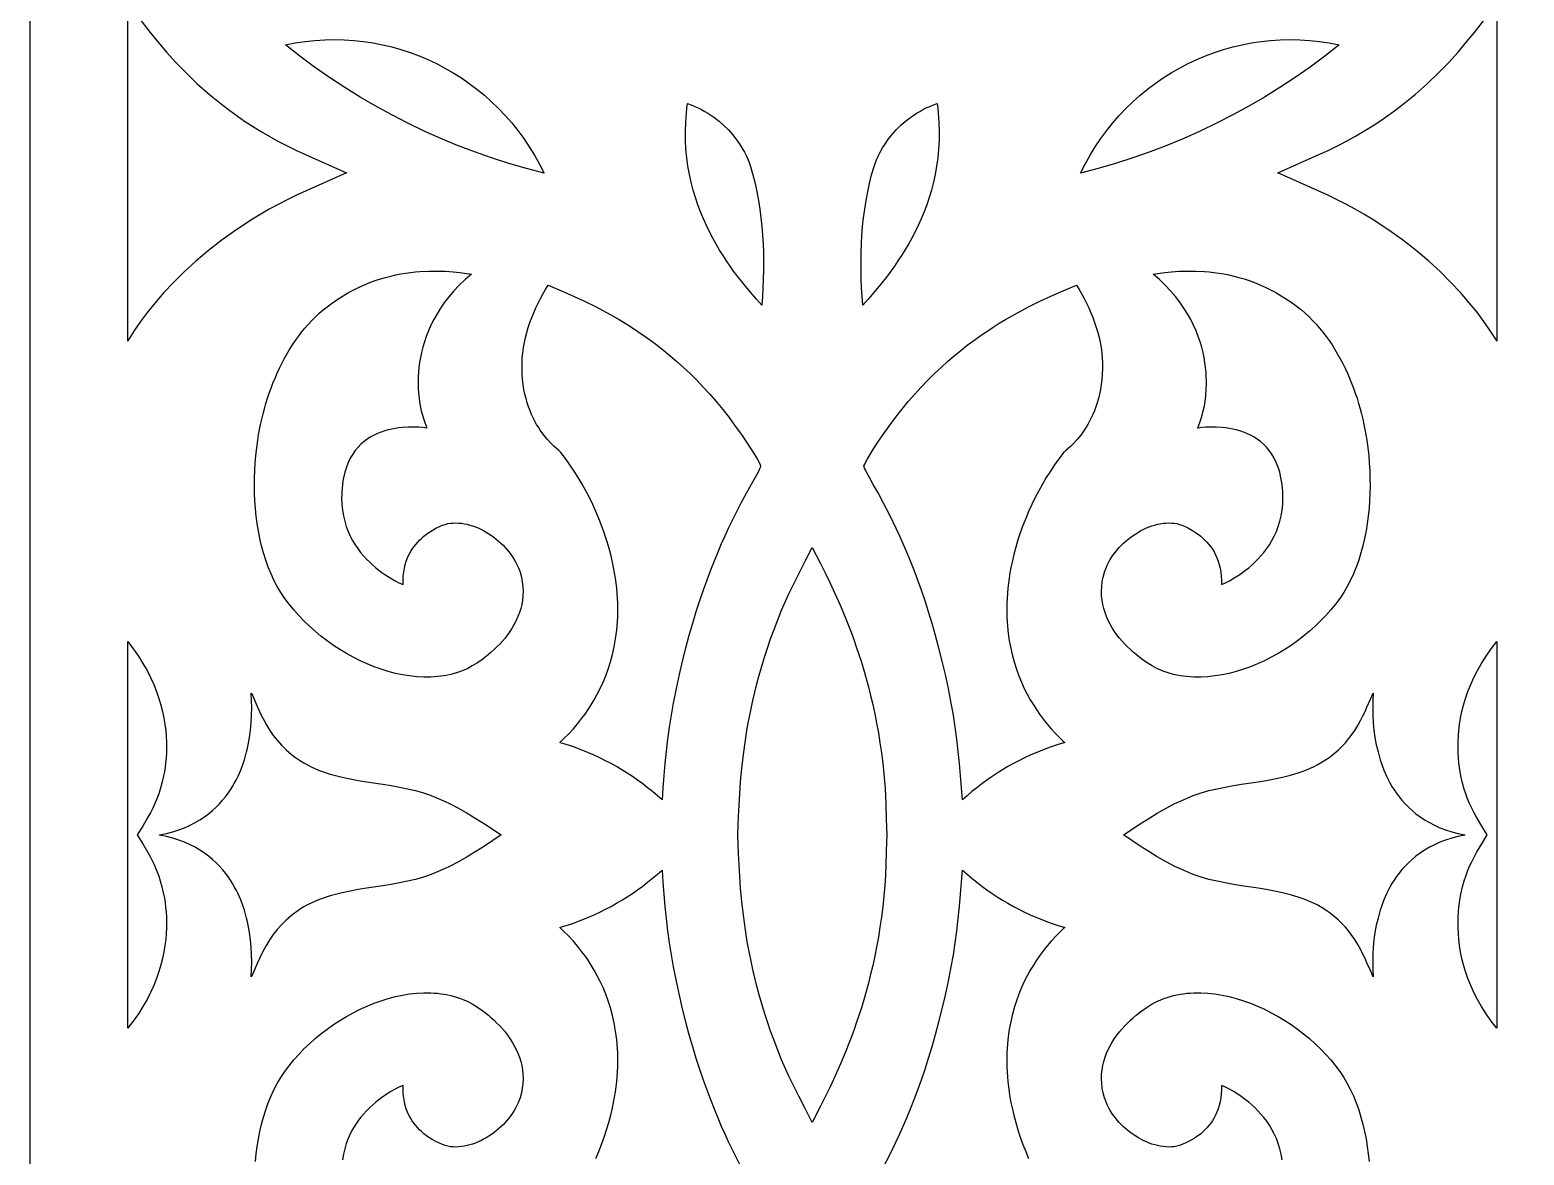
# Model space of a CAD drawing. Extents: x -375 to 375, y -1025 to 1025.
# Drawn here: x -270 to -193.6, y -765.4 to -707.9 of the extents above; entities that cross this region are included whole.
import ezdxf

# ---------------------------------------------------------------- set-up
doc = ezdxf.new("R2010")
doc.units = 0
doc.layers.add('LAYER_1', color=18, linetype='CONTINUOUS')
doc.layers.add('LAYER_2', color=174, linetype='CONTINUOUS')

msp = doc.modelspace()

# ---------------------------------------------------------------- linework, layer by layer
at = {"layer": 'LAYER_1'}
for points in [[(-264.551, -707.118), (-263.856, -708.01), (-263.456, -708.501), (-263.018, -709.014), (-262.537, -709.544), (-262.012, -710.087), (-261.44, -710.637), (-260.818, -711.19), (-260.142, -711.74), (-259.783, -712.013), (-259.41, -712.282), (-259.023, -712.549), (-258.62, -712.812), (-258.202, -713.07), (-257.768, -713.324), (-257.318, -713.571), (-256.851, -713.812), (-256.368, -714.047), (-255.868, -714.273), (-253.806, -715.192), (-255.868, -716.111), (-256.362, -716.337), (-256.843, -716.571), (-257.308, -716.811), (-257.76, -717.057), (-258.197, -717.308), (-258.621, -717.564), (-259.426, -718.087), (-260.176, -718.622), (-260.873, -719.165), (-261.518, -719.711), (-262.111, -720.255), (-262.653, -720.794), (-263.146, -721.321), (-263.592, -721.834), (-263.99, -722.327), (-264.341, -722.797), (-264.648, -723.238), (-264.911, -723.646), (-265, -723.796), (-265, -706.538)], [(-195, -706.539), (-195, -723.795), (-195.088, -723.646), (-195.351, -723.238), (-195.658, -722.797), (-196.01, -722.327), (-196.408, -721.834), (-196.853, -721.321), (-197.346, -720.794), (-197.889, -720.255), (-198.482, -719.711), (-199.126, -719.165), (-199.823, -718.622), (-200.574, -718.087), (-201.378, -717.564), (-201.802, -717.308), (-202.239, -717.057), (-202.691, -716.811), (-203.157, -716.571), (-203.637, -716.337), (-204.132, -716.111), (-206.194, -715.192), (-204.132, -714.273), (-203.632, -714.047), (-203.148, -713.812), (-202.682, -713.571), (-202.232, -713.324), (-201.798, -713.07), (-201.38, -712.812), (-200.977, -712.549), (-200.589, -712.282), (-200.216, -712.013), (-199.857, -711.74), (-199.182, -711.19), (-198.559, -710.637), (-197.987, -710.087), (-197.462, -709.544), (-196.982, -709.014), (-196.543, -708.501), (-196.143, -708.01), (-195.448, -707.118)], [(-241.062, -765.605), (-240.91, -765.244), (-240.768, -764.88), (-240.637, -764.512), (-240.515, -764.14), (-240.405, -763.767), (-240.305, -763.391), (-240.216, -763.013), (-240.158, -762.736), (-240.107, -762.464), (-240.064, -762.195), (-240.027, -761.931), (-239.998, -761.671), (-239.974, -761.416), (-239.957, -761.165), (-239.946, -760.917), (-239.941, -760.675), (-239.941, -760.436), (-239.948, -760.202), (-239.959, -759.971), (-239.997, -759.524), (-240.053, -759.093), (-240.127, -758.679), (-240.216, -758.282), (-240.32, -757.902), (-240.435, -757.539), (-240.562, -757.192), (-240.698, -756.863), (-240.841, -756.55), (-240.991, -756.254), (-241.145, -755.974), (-241.302, -755.712), (-241.46, -755.466), (-241.618, -755.237), (-241.774, -755.024), (-241.927, -754.828), (-242.215, -754.487), (-242.471, -754.211), (-242.681, -754.002), (-242.832, -753.859), (-242.913, -753.783), (-242.815, -753.755), (-242.629, -753.703), (-242.364, -753.619), (-242.206, -753.561), (-242.032, -753.493), (-241.733, -753.379), (-241.437, -753.259), (-241.144, -753.131), (-240.854, -752.996), (-240.568, -752.854), (-240.285, -752.705), (-240.006, -752.549), (-239.731, -752.386), (-239.459, -752.217), (-239.192, -752.041), (-238.929, -751.858), (-238.67, -751.669), (-238.416, -751.473), (-238.166, -751.271), (-237.92, -751.062), (-237.68, -750.847), (-237.635, -751.469), (-237.586, -752.09), (-237.53, -752.711), (-237.466, -753.331), (-237.393, -753.95), (-237.31, -754.567), (-237.215, -755.182), (-237.106, -755.795), (-236.96, -756.538), (-236.805, -757.255), (-236.644, -757.947), (-236.477, -758.613), (-236.305, -759.254), (-236.128, -759.871), (-235.948, -760.463), (-235.765, -761.031), (-235.58, -761.575), (-235.394, -762.094), (-235.207, -762.59), (-235.021, -763.063), (-234.836, -763.513), (-234.654, -763.939), (-234.474, -764.343), (-234.298, -764.724), (-233.96, -765.419), (-233.647, -766.027)], [(-226.353, -766.027), (-226.039, -765.419), (-225.702, -764.724), (-225.525, -764.343), (-225.346, -763.939), (-225.163, -763.513), (-224.978, -763.063), (-224.792, -762.59), (-224.606, -762.094), (-224.42, -761.575), (-224.235, -761.031), (-224.052, -760.463), (-223.871, -759.871), (-223.695, -759.254), (-223.522, -758.613), (-223.355, -757.947), (-223.194, -757.255), (-223.04, -756.538), (-222.893, -755.795), (-222.785, -755.182), (-222.69, -754.567), (-222.606, -753.95), (-222.534, -753.331), (-222.47, -752.711), (-222.414, -752.09), (-222.364, -751.469), (-222.32, -750.847), (-222.079, -751.062), (-221.834, -751.271), (-221.584, -751.473), (-221.329, -751.669), (-221.071, -751.858), (-220.807, -752.041), (-220.54, -752.217), (-220.269, -752.386), (-219.994, -752.549), (-219.714, -752.705), (-219.432, -752.854), (-219.146, -752.996), (-218.856, -753.131), (-218.563, -753.259), (-218.267, -753.379), (-217.968, -753.493), (-217.794, -753.561), (-217.635, -753.619), (-217.371, -753.703), (-217.184, -753.755), (-217.087, -753.783), (-217.167, -753.859), (-217.319, -754.002), (-217.529, -754.211), (-217.784, -754.487), (-218.073, -754.828), (-218.225, -755.024), (-218.381, -755.237), (-218.539, -755.466), (-218.697, -755.712), (-218.854, -755.974), (-219.008, -756.254), (-219.158, -756.55), (-219.302, -756.863), (-219.437, -757.192), (-219.564, -757.539), (-219.68, -757.902), (-219.783, -758.282), (-219.873, -758.679), (-219.946, -759.093), (-220.003, -759.524), (-220.041, -759.971), (-220.052, -760.202), (-220.058, -760.436), (-220.059, -760.675), (-220.053, -760.917), (-220.042, -761.165), (-220.025, -761.416), (-220.002, -761.671), (-219.972, -761.931), (-219.936, -762.195), (-219.892, -762.464), (-219.842, -762.736), (-219.784, -763.013), (-219.695, -763.391), (-219.595, -763.767), (-219.484, -764.14), (-219.363, -764.512), (-219.231, -764.88), (-219.089, -765.244), (-218.937, -765.605)], [(-258.466, -765.754), (-258.427, -765.368), (-258.377, -764.985), (-258.315, -764.603), (-258.24, -764.225), (-258.153, -763.851), (-258.052, -763.481), (-257.938, -763.116), (-257.81, -762.756), (-257.668, -762.403), (-257.521, -762.085), (-257.354, -761.77), (-257.169, -761.46), (-256.965, -761.155), (-256.744, -760.856), (-256.508, -760.563), (-256.256, -760.277), (-255.991, -760), (-255.712, -759.73), (-255.421, -759.47), (-255.118, -759.22), (-254.805, -758.981), (-254.483, -758.753), (-254.152, -758.537), (-253.814, -758.333), (-253.469, -758.143), (-253.118, -757.967), (-252.763, -757.806), (-252.404, -757.66), (-252.042, -757.53), (-251.678, -757.417), (-251.313, -757.321), (-250.948, -757.244), (-250.584, -757.186), (-250.222, -757.147), (-249.863, -757.128), (-249.507, -757.13), (-249.331, -757.14), (-249.156, -757.154), (-248.982, -757.175), (-248.811, -757.201), (-248.64, -757.232), (-248.472, -757.27), (-248.305, -757.313), (-248.14, -757.363), (-247.978, -757.418), (-247.817, -757.48), (-247.616, -757.572), (-247.381, -757.699), (-247.121, -757.86), (-246.843, -758.053), (-246.554, -758.278), (-246.409, -758.402), (-246.264, -758.533), (-246.12, -758.672), (-245.979, -758.817), (-245.84, -758.97), (-245.707, -759.129), (-245.578, -759.295), (-245.456, -759.468), (-245.34, -759.647), (-245.233, -759.832), (-245.135, -760.024), (-245.047, -760.221), (-244.971, -760.424), (-244.906, -760.633), (-244.854, -760.848), (-244.817, -761.067), (-244.794, -761.292), (-244.787, -761.522), (-244.797, -761.757), (-244.825, -761.997), (-244.872, -762.242), (-244.938, -762.491), (-244.983, -762.625), (-245.036, -762.758), (-245.096, -762.89), (-245.164, -763.021), (-245.238, -763.15), (-245.318, -763.277), (-245.405, -763.401), (-245.497, -763.523), (-245.595, -763.643), (-245.698, -763.759), (-245.806, -763.872), (-245.918, -763.981), (-246.035, -764.086), (-246.155, -764.187), (-246.28, -764.284), (-246.407, -764.376), (-246.537, -764.463), (-246.671, -764.544), (-246.806, -764.62), (-246.943, -764.691), (-247.082, -764.755), (-247.223, -764.812), (-247.365, -764.863), (-247.507, -764.907), (-247.65, -764.944), (-247.793, -764.973), (-247.935, -764.995), (-248.078, -765.008), (-248.219, -765.014), (-248.359, -765.01), (-248.498, -764.998), (-248.635, -764.977), (-248.774, -764.937), (-248.901, -764.891), (-249.059, -764.825), (-249.241, -764.738), (-249.44, -764.628), (-249.649, -764.493), (-249.862, -764.331), (-249.968, -764.239), (-250.072, -764.14), (-250.174, -764.034), (-250.273, -763.919), (-250.368, -763.797), (-250.458, -763.667), (-250.543, -763.528), (-250.621, -763.38), (-250.692, -763.223), (-250.754, -763.057), (-250.808, -762.882), (-250.852, -762.698), (-250.886, -762.503), (-250.908, -762.299), (-250.918, -762.084), (-250.915, -761.859), (-251.13, -761.958), (-251.329, -762.06), (-251.574, -762.199), (-251.853, -762.377), (-252.002, -762.481), (-252.156, -762.595), (-252.312, -762.72), (-252.47, -762.855), (-252.628, -763.001), (-252.785, -763.159), (-252.939, -763.327), (-253.089, -763.507), (-253.234, -763.698), (-253.371, -763.901), (-253.5, -764.116), (-253.62, -764.343), (-253.728, -764.583), (-253.823, -764.835), (-253.904, -765.1), (-253.97, -765.377), (-254.019, -765.668)], [(-205.98, -765.668), (-206.029, -765.377), (-206.095, -765.1), (-206.176, -764.835), (-206.272, -764.583), (-206.38, -764.343), (-206.499, -764.116), (-206.628, -763.901), (-206.766, -763.698), (-206.91, -763.507), (-207.06, -763.327), (-207.214, -763.159), (-207.371, -763.001), (-207.529, -762.855), (-207.687, -762.72), (-207.844, -762.595), (-207.997, -762.481), (-208.146, -762.377), (-208.426, -762.199), (-208.671, -762.06), (-208.87, -761.958), (-209.085, -761.859), (-209.082, -762.084), (-209.092, -762.299), (-209.114, -762.503), (-209.147, -762.698), (-209.191, -762.882), (-209.245, -763.057), (-209.308, -763.223), (-209.379, -763.38), (-209.457, -763.528), (-209.541, -763.667), (-209.631, -763.797), (-209.726, -763.919), (-209.825, -764.034), (-209.927, -764.14), (-210.032, -764.239), (-210.138, -764.331), (-210.351, -764.493), (-210.56, -764.628), (-210.759, -764.738), (-210.94, -764.825), (-211.098, -764.891), (-211.226, -764.937), (-211.364, -764.977), (-211.501, -764.998), (-211.64, -765.01), (-211.78, -765.014), (-211.922, -765.008), (-212.064, -764.995), (-212.207, -764.973), (-212.35, -764.944), (-212.493, -764.907), (-212.635, -764.863), (-212.777, -764.812), (-212.917, -764.755), (-213.056, -764.691), (-213.194, -764.62), (-213.329, -764.544), (-213.462, -764.463), (-213.592, -764.376), (-213.72, -764.284), (-213.844, -764.187), (-213.965, -764.086), (-214.081, -763.981), (-214.194, -763.872), (-214.302, -763.759), (-214.405, -763.643), (-214.503, -763.523), (-214.595, -763.401), (-214.681, -763.277), (-214.762, -763.15), (-214.836, -763.021), (-214.903, -762.89), (-214.963, -762.758), (-215.016, -762.625), (-215.061, -762.491), (-215.128, -762.242), (-215.175, -761.997), (-215.203, -761.757), (-215.213, -761.522), (-215.206, -761.292), (-215.183, -761.067), (-215.145, -760.848), (-215.094, -760.633), (-215.029, -760.424), (-214.952, -760.221), (-214.864, -760.024), (-214.766, -759.832), (-214.659, -759.647), (-214.544, -759.468), (-214.422, -759.295), (-214.293, -759.129), (-214.159, -758.97), (-214.021, -758.817), (-213.879, -758.672), (-213.736, -758.533), (-213.591, -758.402), (-213.445, -758.278), (-213.157, -758.053), (-212.878, -757.86), (-212.618, -757.699), (-212.383, -757.572), (-212.182, -757.48), (-212.022, -757.418), (-211.859, -757.363), (-211.694, -757.313), (-211.528, -757.27), (-211.359, -757.232), (-211.189, -757.201), (-211.017, -757.175), (-210.844, -757.154), (-210.669, -757.14), (-210.493, -757.13), (-210.137, -757.128), (-209.778, -757.147), (-209.415, -757.186), (-209.051, -757.244), (-208.687, -757.321), (-208.322, -757.417), (-207.958, -757.53), (-207.596, -757.66), (-207.237, -757.806), (-206.881, -757.967), (-206.531, -758.143), (-206.186, -758.333), (-205.847, -758.537), (-205.517, -758.753), (-205.194, -758.981), (-204.881, -759.22), (-204.579, -759.47), (-204.288, -759.73), (-204.009, -760), (-203.743, -760.277), (-203.492, -760.563), (-203.255, -760.856), (-203.035, -761.155), (-202.831, -761.46), (-202.645, -761.77), (-202.478, -762.085), (-202.331, -762.403), (-202.189, -762.756), (-202.061, -763.116), (-201.947, -763.481), (-201.847, -763.851), (-201.759, -764.225), (-201.685, -764.603), (-201.623, -764.985), (-201.572, -765.368), (-201.534, -765.754)]]:
    msp.add_lwpolyline(points, dxfattribs=at)
for points in [[(-244.615, -714.971), (-245.508, -714.711), (-246.392, -714.428), (-247.267, -714.121), (-248.134, -713.79), (-248.991, -713.435), (-249.837, -713.057), (-250.674, -712.657), (-251.499, -712.233), (-252.313, -711.787), (-253.116, -711.319), (-253.906, -710.829), (-254.683, -710.316), (-255.447, -709.782), (-256.197, -709.227), (-256.934, -708.65), (-256.431, -708.552), (-255.928, -708.476), (-255.425, -708.422), (-254.924, -708.39), (-254.425, -708.38), (-253.928, -708.391), (-253.433, -708.423), (-252.943, -708.475), (-252.456, -708.548), (-251.974, -708.641), (-251.498, -708.754), (-251.027, -708.887), (-250.562, -709.039), (-250.104, -709.209), (-249.654, -709.399), (-249.212, -709.607), (-248.779, -709.833), (-248.355, -710.077), (-247.941, -710.338), (-247.537, -710.617), (-247.145, -710.913), (-246.764, -711.225), (-246.395, -711.554), (-246.038, -711.899), (-245.695, -712.26), (-245.366, -712.636), (-245.052, -713.028), (-244.752, -713.435), (-244.468, -713.856), (-244.2, -714.292), (-243.949, -714.742), (-243.715, -715.206)], [(-216.05, -714.742), (-215.799, -714.292), (-215.532, -713.856), (-215.248, -713.435), (-214.948, -713.028), (-214.633, -712.636), (-214.304, -712.26), (-213.961, -711.899), (-213.605, -711.554), (-213.236, -711.225), (-212.855, -710.913), (-212.462, -710.617), (-212.058, -710.338), (-211.644, -710.077), (-211.22, -709.833), (-210.787, -709.607), (-210.345, -709.399), (-209.895, -709.209), (-209.437, -709.039), (-208.973, -708.887), (-208.502, -708.754), (-208.025, -708.641), (-207.543, -708.548), (-207.057, -708.475), (-206.566, -708.423), (-206.072, -708.391), (-205.575, -708.38), (-205.075, -708.39), (-204.574, -708.422), (-204.072, -708.476), (-203.569, -708.552), (-203.066, -708.65), (-203.802, -709.227), (-204.552, -709.782), (-205.317, -710.316), (-206.094, -710.829), (-206.884, -711.319), (-207.686, -711.787), (-208.5, -712.233), (-209.326, -712.657), (-210.162, -713.057), (-211.009, -713.435), (-211.866, -713.79), (-212.732, -714.121), (-213.608, -714.428), (-214.492, -714.711), (-215.384, -714.971), (-216.284, -715.206)], [(-232.854, -721.654), (-233.158, -721.301), (-233.49, -720.902), (-233.84, -720.455), (-234.019, -720.215), (-234.2, -719.963), (-234.381, -719.7), (-234.561, -719.426), (-234.739, -719.14), (-234.915, -718.843), (-235.087, -718.535), (-235.253, -718.216), (-235.414, -717.886), (-235.568, -717.544), (-235.713, -717.192), (-235.85, -716.829), (-235.976, -716.455), (-236.09, -716.071), (-236.193, -715.675), (-236.282, -715.27), (-236.356, -714.853), (-236.415, -714.426), (-236.457, -713.988), (-236.481, -713.54), (-236.487, -713.082), (-236.472, -712.613), (-236.437, -712.135), (-236.411, -711.891), (-236.38, -711.646), (-236.19, -711.717), (-236.006, -711.793), (-235.829, -711.874), (-235.659, -711.96), (-235.495, -712.051), (-235.337, -712.145), (-235.185, -712.243), (-235.04, -712.344), (-234.9, -712.448), (-234.767, -712.554), (-234.517, -712.774), (-234.29, -713), (-234.086, -713.23), (-233.902, -713.46), (-233.739, -713.689), (-233.597, -713.913), (-233.473, -714.13), (-233.368, -714.337), (-233.281, -714.532), (-233.21, -714.711), (-233.157, -714.872), (-233.035, -715.299), (-232.927, -715.73), (-232.832, -716.165), (-232.75, -716.603), (-232.68, -717.044), (-232.622, -717.487), (-232.576, -717.933), (-232.54, -718.38), (-232.514, -718.828), (-232.499, -719.276), (-232.492, -719.725), (-232.495, -720.174), (-232.506, -720.623), (-232.525, -721.07), (-232.551, -721.516), (-232.585, -721.96)], [(-227.448, -721.516), (-227.475, -721.07), (-227.494, -720.623), (-227.505, -720.174), (-227.507, -719.725), (-227.501, -719.276), (-227.485, -718.828), (-227.46, -718.38), (-227.424, -717.933), (-227.377, -717.487), (-227.319, -717.044), (-227.249, -716.603), (-227.167, -716.165), (-227.073, -715.73), (-226.965, -715.299), (-226.843, -714.872), (-226.789, -714.711), (-226.719, -714.532), (-226.632, -714.337), (-226.527, -714.13), (-226.403, -713.913), (-226.26, -713.689), (-226.097, -713.46), (-225.914, -713.23), (-225.709, -713), (-225.482, -712.774), (-225.233, -712.554), (-225.099, -712.448), (-224.96, -712.344), (-224.814, -712.243), (-224.663, -712.145), (-224.505, -712.051), (-224.341, -711.96), (-224.17, -711.874), (-223.993, -711.793), (-223.81, -711.717), (-223.619, -711.646), (-223.588, -711.891), (-223.562, -712.135), (-223.527, -712.613), (-223.513, -713.082), (-223.518, -713.54), (-223.543, -713.988), (-223.585, -714.426), (-223.644, -714.853), (-223.718, -715.27), (-223.807, -715.675), (-223.909, -716.071), (-224.024, -716.455), (-224.15, -716.829), (-224.286, -717.192), (-224.432, -717.544), (-224.585, -717.886), (-224.746, -718.216), (-224.913, -718.535), (-225.085, -718.843), (-225.26, -719.14), (-225.439, -719.426), (-225.619, -719.7), (-225.8, -719.963), (-225.981, -720.215), (-226.16, -720.455), (-226.51, -720.902), (-226.841, -721.301), (-227.146, -721.654), (-227.415, -721.96)], [(-250.222, -740.964), (-250.584, -740.925), (-250.948, -740.867), (-251.313, -740.79), (-251.678, -740.694), (-252.042, -740.581), (-252.404, -740.451), (-252.763, -740.305), (-253.118, -740.144), (-253.469, -739.968), (-253.814, -739.778), (-254.152, -739.574), (-254.483, -739.358), (-254.805, -739.13), (-255.118, -738.891), (-255.421, -738.641), (-255.712, -738.381), (-255.991, -738.111), (-256.256, -737.834), (-256.508, -737.548), (-256.744, -737.255), (-256.965, -736.956), (-257.169, -736.651), (-257.354, -736.341), (-257.521, -736.026), (-257.668, -735.708), (-257.81, -735.355), (-257.938, -734.995), (-258.052, -734.63), (-258.153, -734.26), (-258.24, -733.886), (-258.315, -733.508), (-258.377, -733.126), (-258.427, -732.743), (-258.466, -732.357), (-258.493, -731.97), (-258.51, -731.582), (-258.517, -731.195), (-258.513, -730.808), (-258.501, -730.422), (-258.478, -730.038), (-258.448, -729.657), (-258.388, -729.127), (-258.351, -728.86), (-258.307, -728.593), (-258.259, -728.325), (-258.205, -728.057), (-258.145, -727.789), (-258.08, -727.521), (-258.009, -727.254), (-257.933, -726.989), (-257.851, -726.724), (-257.763, -726.462), (-257.67, -726.201), (-257.571, -725.943), (-257.467, -725.687), (-257.357, -725.435), (-257.241, -725.185), (-257.119, -724.939), (-256.992, -724.697), (-256.859, -724.459), (-256.72, -724.226), (-256.575, -723.997), (-256.424, -723.774), (-256.268, -723.556), (-256.105, -723.343), (-255.937, -723.137), (-255.763, -722.937), (-255.582, -722.743), (-255.396, -722.557), (-255.204, -722.377), (-255.006, -722.205), (-254.801, -722.041), (-254.528, -721.839), (-254.254, -721.651), (-253.979, -721.477), (-253.705, -721.317), (-253.431, -721.17), (-253.157, -721.037), (-252.885, -720.915), (-252.614, -720.805), (-252.344, -720.707), (-252.077, -720.619), (-251.812, -720.541), (-251.55, -720.473), (-251.291, -720.414), (-251.036, -720.364), (-250.784, -720.323), (-250.536, -720.289), (-250.293, -720.262), (-250.055, -720.241), (-249.595, -720.218), (-249.158, -720.216), (-248.748, -720.23), (-248.366, -720.257), (-248.017, -720.291), (-247.426, -720.369), (-247.749, -720.652), (-248.046, -720.94), (-248.319, -721.23), (-248.568, -721.522), (-248.795, -721.815), (-249, -722.109), (-249.184, -722.402), (-249.348, -722.694), (-249.494, -722.985), (-249.622, -723.273), (-249.733, -723.557), (-249.829, -723.837), (-249.91, -724.112), (-249.978, -724.382), (-250.032, -724.645), (-250.075, -724.9), (-250.108, -725.148), (-250.13, -725.387), (-250.144, -725.616), (-250.151, -725.834), (-250.15, -726.041), (-250.144, -726.237), (-250.119, -726.589), (-250.083, -726.883), (-250.045, -727.114), (-249.991, -727.361), (-249.931, -727.585), (-249.86, -727.807), (-249.713, -728.25), (-249.918, -728.223), (-250.115, -728.206), (-250.363, -728.196), (-250.652, -728.198), (-250.974, -728.218), (-251.144, -728.237), (-251.319, -728.263), (-251.497, -728.296), (-251.678, -728.338), (-251.86, -728.389), (-252.042, -728.451), (-252.223, -728.522), (-252.402, -728.606), (-252.577, -728.702), (-252.748, -728.81), (-252.914, -728.933), (-253.073, -729.07), (-253.223, -729.223), (-253.365, -729.391), (-253.497, -729.577), (-253.617, -729.78), (-253.725, -730.002), (-253.819, -730.242), (-253.898, -730.503), (-253.962, -730.785), (-253.993, -730.966), (-254.018, -731.144), (-254.038, -731.319), (-254.051, -731.489), (-254.059, -731.657), (-254.061, -731.821), (-254.05, -732.139), (-254.019, -732.443), (-253.97, -732.734), (-253.904, -733.011), (-253.823, -733.276), (-253.728, -733.528), (-253.62, -733.768), (-253.5, -733.995), (-253.371, -734.21), (-253.234, -734.413), (-253.089, -734.604), (-252.939, -734.784), (-252.785, -734.952), (-252.628, -735.11), (-252.47, -735.256), (-252.312, -735.391), (-252.156, -735.515), (-252.002, -735.63), (-251.853, -735.734), (-251.574, -735.912), (-251.329, -736.051), (-251.13, -736.153), (-250.915, -736.252), (-250.918, -736.027), (-250.908, -735.812), (-250.886, -735.608), (-250.852, -735.413), (-250.808, -735.229), (-250.754, -735.053), (-250.692, -734.888), (-250.621, -734.731), (-250.543, -734.583), (-250.458, -734.444), (-250.368, -734.314), (-250.273, -734.192), (-250.174, -734.077), (-250.072, -733.971), (-249.968, -733.872), (-249.862, -733.78), (-249.649, -733.618), (-249.44, -733.483), (-249.241, -733.373), (-249.059, -733.286), (-248.901, -733.22), (-248.774, -733.174), (-248.635, -733.134), (-248.498, -733.113), (-248.359, -733.101), (-248.219, -733.097), (-248.078, -733.103), (-247.935, -733.116), (-247.793, -733.138), (-247.65, -733.167), (-247.507, -733.204), (-247.365, -733.248), (-247.223, -733.299), (-247.082, -733.356), (-246.943, -733.42), (-246.806, -733.491), (-246.671, -733.567), (-246.537, -733.648), (-246.407, -733.735), (-246.28, -733.827), (-246.155, -733.923), (-246.035, -734.025), (-245.918, -734.13), (-245.806, -734.239), (-245.698, -734.352), (-245.595, -734.468), (-245.497, -734.587), (-245.405, -734.71), (-245.318, -734.834), (-245.238, -734.961), (-245.164, -735.09), (-245.096, -735.221), (-245.036, -735.353), (-244.983, -735.486), (-244.938, -735.62), (-244.872, -735.869), (-244.825, -736.114), (-244.797, -736.354), (-244.787, -736.588), (-244.794, -736.819), (-244.817, -737.044), (-244.854, -737.263), (-244.906, -737.478), (-244.971, -737.686), (-245.047, -737.89), (-245.135, -738.087), (-245.233, -738.278), (-245.34, -738.464), (-245.456, -738.643), (-245.578, -738.816), (-245.707, -738.982), (-245.84, -739.141), (-245.979, -739.294), (-246.12, -739.439), (-246.264, -739.578), (-246.409, -739.709), (-246.554, -739.833), (-246.843, -740.058), (-247.121, -740.251), (-247.381, -740.412), (-247.616, -740.539), (-247.817, -740.631), (-247.978, -740.693), (-248.14, -740.748), (-248.305, -740.798), (-248.472, -740.841), (-248.64, -740.879), (-248.811, -740.91), (-248.982, -740.936), (-249.156, -740.957), (-249.331, -740.971), (-249.507, -740.981), (-249.863, -740.983)], [(-210.493, -740.981), (-210.669, -740.971), (-210.844, -740.957), (-211.017, -740.936), (-211.189, -740.91), (-211.359, -740.879), (-211.528, -740.841), (-211.694, -740.798), (-211.859, -740.748), (-212.022, -740.693), (-212.182, -740.631), (-212.383, -740.539), (-212.618, -740.412), (-212.878, -740.251), (-213.157, -740.058), (-213.445, -739.833), (-213.591, -739.709), (-213.736, -739.578), (-213.879, -739.439), (-214.021, -739.294), (-214.159, -739.141), (-214.293, -738.982), (-214.422, -738.816), (-214.544, -738.643), (-214.659, -738.464), (-214.766, -738.278), (-214.864, -738.087), (-214.952, -737.89), (-215.029, -737.686), (-215.094, -737.478), (-215.145, -737.263), (-215.183, -737.044), (-215.206, -736.819), (-215.213, -736.588), (-215.203, -736.354), (-215.175, -736.114), (-215.128, -735.869), (-215.061, -735.62), (-215.016, -735.486), (-214.963, -735.353), (-214.903, -735.221), (-214.836, -735.09), (-214.762, -734.961), (-214.681, -734.834), (-214.595, -734.71), (-214.503, -734.587), (-214.405, -734.468), (-214.302, -734.352), (-214.194, -734.239), (-214.081, -734.13), (-213.965, -734.025), (-213.844, -733.923), (-213.72, -733.827), (-213.592, -733.735), (-213.462, -733.648), (-213.329, -733.567), (-213.194, -733.491), (-213.056, -733.42), (-212.917, -733.356), (-212.777, -733.299), (-212.635, -733.248), (-212.493, -733.204), (-212.35, -733.167), (-212.207, -733.138), (-212.064, -733.116), (-211.922, -733.103), (-211.78, -733.097), (-211.64, -733.101), (-211.501, -733.113), (-211.364, -733.134), (-211.226, -733.174), (-211.098, -733.22), (-210.94, -733.286), (-210.759, -733.373), (-210.56, -733.483), (-210.351, -733.618), (-210.138, -733.78), (-210.032, -733.872), (-209.927, -733.971), (-209.825, -734.077), (-209.726, -734.192), (-209.631, -734.314), (-209.541, -734.444), (-209.457, -734.583), (-209.379, -734.731), (-209.308, -734.888), (-209.245, -735.053), (-209.191, -735.229), (-209.147, -735.413), (-209.114, -735.608), (-209.092, -735.812), (-209.082, -736.027), (-209.085, -736.252), (-208.87, -736.153), (-208.671, -736.051), (-208.426, -735.912), (-208.146, -735.734), (-207.997, -735.63), (-207.844, -735.515), (-207.687, -735.391), (-207.529, -735.256), (-207.371, -735.11), (-207.214, -734.952), (-207.06, -734.784), (-206.91, -734.604), (-206.766, -734.413), (-206.628, -734.21), (-206.499, -733.995), (-206.38, -733.768), (-206.272, -733.528), (-206.176, -733.276), (-206.095, -733.011), (-206.029, -732.734), (-205.98, -732.443), (-205.949, -732.139), (-205.938, -731.821), (-205.941, -731.657), (-205.949, -731.489), (-205.962, -731.319), (-205.981, -731.144), (-206.006, -730.966), (-206.038, -730.785), (-206.101, -730.503), (-206.181, -730.242), (-206.275, -730.002), (-206.383, -729.78), (-206.503, -729.577), (-206.634, -729.391), (-206.776, -729.223), (-206.927, -729.07), (-207.086, -728.933), (-207.251, -728.81), (-207.422, -728.702), (-207.598, -728.606), (-207.777, -728.522), (-207.958, -728.451), (-208.14, -728.389), (-208.322, -728.338), (-208.502, -728.296), (-208.681, -728.263), (-208.856, -728.237), (-209.026, -728.218), (-209.347, -728.198), (-209.637, -728.196), (-209.884, -728.206), (-210.081, -728.223), (-210.286, -728.25), (-210.139, -727.807), (-210.069, -727.585), (-210.008, -727.361), (-209.955, -727.114), (-209.916, -726.883), (-209.88, -726.589), (-209.855, -726.237), (-209.849, -726.041), (-209.849, -725.834), (-209.855, -725.616), (-209.869, -725.387), (-209.892, -725.148), (-209.924, -724.9), (-209.967, -724.645), (-210.022, -724.382), (-210.089, -724.112), (-210.17, -723.837), (-210.266, -723.557), (-210.378, -723.273), (-210.506, -722.985), (-210.651, -722.694), (-210.816, -722.402), (-211, -722.109), (-211.205, -721.815), (-211.431, -721.522), (-211.68, -721.23), (-211.953, -720.94), (-212.25, -720.652), (-212.574, -720.369), (-211.982, -720.291), (-211.633, -720.257), (-211.252, -720.23), (-210.842, -720.216), (-210.405, -720.218), (-209.944, -720.241), (-209.706, -720.262), (-209.463, -720.289), (-209.216, -720.323), (-208.964, -720.364), (-208.708, -720.414), (-208.449, -720.473), (-208.187, -720.541), (-207.922, -720.619), (-207.655, -720.707), (-207.386, -720.805), (-207.115, -720.915), (-206.842, -721.037), (-206.569, -721.17), (-206.295, -721.317), (-206.02, -721.477), (-205.746, -721.651), (-205.472, -721.839), (-205.198, -722.041), (-204.994, -722.205), (-204.796, -722.377), (-204.603, -722.557), (-204.417, -722.743), (-204.237, -722.937), (-204.063, -723.137), (-203.894, -723.343), (-203.732, -723.556), (-203.575, -723.774), (-203.425, -723.997), (-203.28, -724.226), (-203.141, -724.459), (-203.008, -724.697), (-202.88, -724.939), (-202.759, -725.185), (-202.643, -725.435), (-202.533, -725.687), (-202.428, -725.943), (-202.329, -726.201), (-202.236, -726.462), (-202.149, -726.724), (-202.067, -726.989), (-201.991, -727.254), (-201.92, -727.521), (-201.855, -727.789), (-201.795, -728.057), (-201.741, -728.325), (-201.692, -728.593), (-201.649, -728.86), (-201.611, -729.127), (-201.552, -729.657), (-201.521, -730.038), (-201.499, -730.422), (-201.486, -730.808), (-201.483, -731.195), (-201.489, -731.582), (-201.506, -731.97), (-201.534, -732.357), (-201.572, -732.743), (-201.623, -733.126), (-201.685, -733.508), (-201.759, -733.886), (-201.847, -734.26), (-201.947, -734.63), (-202.061, -734.995), (-202.189, -735.355), (-202.331, -735.708), (-202.478, -736.026), (-202.645, -736.341), (-202.831, -736.651), (-203.035, -736.956), (-203.255, -737.255), (-203.492, -737.548), (-203.743, -737.834), (-204.009, -738.111), (-204.288, -738.381), (-204.579, -738.641), (-204.881, -738.891), (-205.194, -739.13), (-205.517, -739.358), (-205.847, -739.574), (-206.186, -739.778), (-206.531, -739.968), (-206.881, -740.144), (-207.237, -740.305), (-207.596, -740.451), (-207.958, -740.581), (-208.322, -740.694), (-208.687, -740.79), (-209.051, -740.867), (-209.415, -740.925), (-209.778, -740.964), (-210.137, -740.983)], [(-237.92, -747.049), (-238.166, -746.84), (-238.416, -746.638), (-238.67, -746.442), (-238.929, -746.253), (-239.192, -746.07), (-239.459, -745.894), (-239.731, -745.725), (-240.006, -745.562), (-240.285, -745.406), (-240.568, -745.257), (-240.854, -745.115), (-241.144, -744.98), (-241.437, -744.852), (-241.733, -744.732), (-242.032, -744.618), (-242.206, -744.55), (-242.364, -744.492), (-242.629, -744.408), (-242.815, -744.356), (-242.913, -744.328), (-242.832, -744.252), (-242.681, -744.109), (-242.471, -743.9), (-242.215, -743.624), (-241.927, -743.283), (-241.774, -743.087), (-241.618, -742.874), (-241.46, -742.645), (-241.302, -742.399), (-241.145, -742.136), (-240.991, -741.857), (-240.841, -741.561), (-240.698, -741.248), (-240.562, -740.918), (-240.435, -740.572), (-240.32, -740.209), (-240.216, -739.829), (-240.127, -739.432), (-240.053, -739.018), (-239.997, -738.587), (-239.959, -738.14), (-239.948, -737.909), (-239.941, -737.675), (-239.941, -737.436), (-239.946, -737.193), (-239.957, -736.946), (-239.974, -736.695), (-239.998, -736.439), (-240.027, -736.18), (-240.064, -735.916), (-240.107, -735.647), (-240.158, -735.375), (-240.216, -735.098), (-240.305, -734.72), (-240.405, -734.344), (-240.515, -733.97), (-240.637, -733.599), (-240.768, -733.231), (-240.91, -732.867), (-241.062, -732.506), (-241.224, -732.149), (-241.395, -731.797), (-241.576, -731.45), (-241.766, -731.109), (-241.965, -730.774), (-242.173, -730.445), (-242.389, -730.122), (-242.614, -729.807), (-242.847, -729.5), (-242.887, -729.461), (-242.965, -729.395), (-243.212, -729.174), (-243.369, -729.017), (-243.541, -728.828), (-243.723, -728.605), (-243.908, -728.348), (-244.001, -728.206), (-244.092, -728.055), (-244.181, -727.895), (-244.267, -727.725), (-244.35, -727.546), (-244.429, -727.358), (-244.503, -727.159), (-244.572, -726.951), (-244.634, -726.733), (-244.69, -726.504), (-244.738, -726.266), (-244.777, -726.017), (-244.808, -725.757), (-244.828, -725.487), (-244.839, -725.206), (-244.838, -724.914), (-244.825, -724.652), (-244.801, -724.39), (-244.766, -724.129), (-244.719, -723.87), (-244.662, -723.611), (-244.596, -723.354), (-244.52, -723.1), (-244.435, -722.847), (-244.342, -722.597), (-244.242, -722.349), (-244.135, -722.105), (-244.021, -721.864), (-243.901, -721.627), (-243.775, -721.393), (-243.645, -721.164), (-243.51, -720.939), (-242.66, -721.3), (-242.17, -721.515), (-241.642, -721.76), (-241.081, -722.036), (-240.491, -722.347), (-240.187, -722.517), (-239.877, -722.697), (-239.562, -722.887), (-239.242, -723.089), (-238.918, -723.301), (-238.591, -723.526), (-238.26, -723.763), (-237.928, -724.012), (-237.593, -724.274), (-237.257, -724.55), (-236.92, -724.84), (-236.582, -725.144), (-236.245, -725.462), (-235.908, -725.796), (-235.573, -726.146), (-235.24, -726.511), (-234.909, -726.893), (-234.58, -727.292), (-234.255, -727.708), (-233.934, -728.142), (-233.623, -728.582), (-233.357, -728.971), (-233.135, -729.31), (-232.956, -729.595), (-232.819, -729.826), (-232.722, -730.001), (-232.664, -730.119), (-232.644, -730.179), (-232.651, -730.229), (-232.675, -730.298), (-232.714, -730.386), (-232.768, -730.494), (-232.919, -730.769), (-233.12, -731.124), (-233.365, -731.562), (-233.647, -732.084), (-233.96, -732.692), (-234.298, -733.387), (-234.474, -733.768), (-234.654, -734.172), (-234.836, -734.598), (-235.021, -735.048), (-235.207, -735.52), (-235.394, -736.017), (-235.58, -736.536), (-235.765, -737.08), (-235.948, -737.648), (-236.128, -738.24), (-236.305, -738.857), (-236.477, -739.498), (-236.644, -740.164), (-236.805, -740.856), (-236.96, -741.573), (-237.106, -742.316), (-237.215, -742.929), (-237.31, -743.544), (-237.393, -744.161), (-237.466, -744.78), (-237.53, -745.4), (-237.586, -746.021), (-237.635, -746.642), (-237.68, -747.264)], [(-222.364, -746.642), (-222.414, -746.021), (-222.47, -745.4), (-222.534, -744.78), (-222.606, -744.161), (-222.69, -743.544), (-222.785, -742.929), (-222.893, -742.316), (-223.04, -741.573), (-223.194, -740.856), (-223.355, -740.164), (-223.522, -739.498), (-223.695, -738.857), (-223.871, -738.24), (-224.052, -737.648), (-224.235, -737.08), (-224.42, -736.536), (-224.606, -736.017), (-224.792, -735.52), (-224.978, -735.048), (-225.163, -734.598), (-225.346, -734.172), (-225.525, -733.768), (-225.702, -733.387), (-226.039, -732.692), (-226.353, -732.084), (-226.635, -731.562), (-226.88, -731.124), (-227.081, -730.769), (-227.231, -730.494), (-227.285, -730.386), (-227.325, -730.298), (-227.348, -730.229), (-227.355, -730.179), (-227.335, -730.119), (-227.277, -730.001), (-227.181, -729.826), (-227.043, -729.595), (-226.864, -729.31), (-226.642, -728.971), (-226.376, -728.582), (-226.065, -728.142), (-225.744, -727.708), (-225.419, -727.292), (-225.091, -726.893), (-224.76, -726.511), (-224.426, -726.146), (-224.091, -725.796), (-223.755, -725.462), (-223.417, -725.144), (-223.08, -724.84), (-222.743, -724.55), (-222.407, -724.274), (-222.072, -724.012), (-221.739, -723.763), (-221.409, -723.526), (-221.081, -723.301), (-220.758, -723.089), (-220.438, -722.887), (-220.123, -722.697), (-219.812, -722.517), (-219.508, -722.347), (-218.918, -722.036), (-218.358, -721.76), (-217.83, -721.515), (-217.34, -721.3), (-216.489, -720.939), (-216.354, -721.164), (-216.224, -721.393), (-216.099, -721.627), (-215.979, -721.864), (-215.865, -722.105), (-215.758, -722.349), (-215.657, -722.597), (-215.564, -722.847), (-215.48, -723.1), (-215.404, -723.354), (-215.337, -723.611), (-215.28, -723.87), (-215.234, -724.129), (-215.198, -724.39), (-215.174, -724.652), (-215.162, -724.914), (-215.161, -725.206), (-215.171, -725.487), (-215.192, -725.757), (-215.222, -726.017), (-215.262, -726.266), (-215.31, -726.504), (-215.365, -726.733), (-215.428, -726.951), (-215.496, -727.159), (-215.57, -727.358), (-215.649, -727.546), (-215.733, -727.725), (-215.819, -727.895), (-215.908, -728.055), (-215.999, -728.206), (-216.091, -728.348), (-216.277, -728.605), (-216.458, -728.828), (-216.63, -729.017), (-216.788, -729.174), (-217.034, -729.395), (-217.112, -729.461), (-217.152, -729.5), (-217.385, -729.807), (-217.61, -730.122), (-217.827, -730.445), (-218.034, -730.774), (-218.233, -731.109), (-218.423, -731.45), (-218.604, -731.797), (-218.776, -732.149), (-218.937, -732.506), (-219.089, -732.867), (-219.231, -733.231), (-219.363, -733.599), (-219.484, -733.97), (-219.595, -734.344), (-219.695, -734.72), (-219.784, -735.098), (-219.842, -735.375), (-219.892, -735.647), (-219.936, -735.916), (-219.972, -736.18), (-220.002, -736.439), (-220.025, -736.695), (-220.042, -736.946), (-220.053, -737.193), (-220.059, -737.436), (-220.058, -737.675), (-220.052, -737.909), (-220.041, -738.14), (-220.003, -738.587), (-219.946, -739.018), (-219.873, -739.432), (-219.783, -739.829), (-219.68, -740.209), (-219.564, -740.572), (-219.437, -740.918), (-219.302, -741.248), (-219.158, -741.561), (-219.008, -741.857), (-218.854, -742.136), (-218.697, -742.399), (-218.539, -742.645), (-218.381, -742.874), (-218.225, -743.087), (-218.073, -743.283), (-217.784, -743.624), (-217.529, -743.9), (-217.319, -744.109), (-217.167, -744.252), (-217.087, -744.328), (-217.184, -744.356), (-217.371, -744.408), (-217.635, -744.492), (-217.794, -744.55), (-217.968, -744.618), (-218.267, -744.732), (-218.563, -744.852), (-218.856, -744.98), (-219.146, -745.115), (-219.432, -745.257), (-219.714, -745.406), (-219.994, -745.562), (-220.269, -745.725), (-220.54, -745.894), (-220.807, -746.07), (-221.071, -746.253), (-221.329, -746.442), (-221.584, -746.638), (-221.834, -746.84), (-222.079, -747.049), (-222.32, -747.264)], [(-230.345, -763.086), (-230.694, -762.414), (-231.035, -761.737), (-231.198, -761.395), (-231.353, -761.05), (-231.566, -760.55), (-231.766, -760.056), (-231.953, -759.568), (-232.127, -759.088), (-232.289, -758.614), (-232.44, -758.148), (-232.58, -757.688), (-232.71, -757.236), (-232.829, -756.792), (-232.939, -756.356), (-233.039, -755.927), (-233.131, -755.507), (-233.214, -755.094), (-233.289, -754.691), (-233.357, -754.296), (-233.418, -753.909), (-233.52, -753.163), (-233.6, -752.455), (-233.661, -751.785), (-233.706, -751.154), (-233.739, -750.565), (-233.764, -750.018), (-233.804, -749.055), (-233.764, -748.093), (-233.739, -747.546), (-233.706, -746.957), (-233.661, -746.326), (-233.6, -745.656), (-233.52, -744.948), (-233.418, -744.202), (-233.357, -743.815), (-233.289, -743.42), (-233.214, -743.017), (-233.131, -742.604), (-233.039, -742.184), (-232.939, -741.755), (-232.829, -741.319), (-232.71, -740.875), (-232.58, -740.423), (-232.44, -739.963), (-232.289, -739.497), (-232.127, -739.023), (-231.953, -738.543), (-231.766, -738.055), (-231.566, -737.561), (-231.353, -737.061), (-231.198, -736.715), (-231.035, -736.374), (-230.694, -735.697), (-230.345, -735.025), (-230, -734.351), (-229.581, -735.179), (-229.343, -735.656), (-229.09, -736.176), (-228.827, -736.738), (-228.558, -737.345), (-228.285, -737.995), (-228.014, -738.69), (-227.88, -739.055), (-227.747, -739.431), (-227.617, -739.818), (-227.489, -740.217), (-227.365, -740.628), (-227.244, -741.05), (-227.127, -741.483), (-227.015, -741.929), (-226.908, -742.386), (-226.806, -742.856), (-226.71, -743.337), (-226.621, -743.83), (-226.539, -744.335), (-226.464, -744.853), (-226.397, -745.383), (-226.338, -745.925), (-226.305, -746.303), (-226.281, -746.683), (-226.247, -747.453), (-226.224, -748.241), (-226.196, -749.055), (-226.224, -749.87), (-226.247, -750.658), (-226.281, -751.428), (-226.305, -751.808), (-226.338, -752.186), (-226.397, -752.728), (-226.464, -753.258), (-226.539, -753.776), (-226.621, -754.281), (-226.71, -754.774), (-226.806, -755.255), (-226.908, -755.725), (-227.015, -756.182), (-227.127, -756.628), (-227.244, -757.061), (-227.365, -757.483), (-227.489, -757.894), (-227.617, -758.293), (-227.747, -758.68), (-227.88, -759.056), (-228.014, -759.421), (-228.285, -760.116), (-228.558, -760.766), (-228.827, -761.373), (-229.09, -761.935), (-229.343, -762.455), (-229.581, -762.932), (-230, -763.76)], [(-264.998, -749.055), (-264.998, -739.168), (-264.851, -739.354), (-264.712, -739.541), (-264.453, -739.911), (-264.22, -740.28), (-264.011, -740.646), (-263.826, -741.008), (-263.664, -741.366), (-263.522, -741.72), (-263.401, -742.068), (-263.299, -742.41), (-263.214, -742.746), (-263.146, -743.074), (-263.094, -743.395), (-263.056, -743.707), (-263.031, -744.01), (-263.018, -744.303), (-263.015, -744.587), (-263.023, -744.859), (-263.039, -745.12), (-263.062, -745.368), (-263.091, -745.604), (-263.126, -745.826), (-263.164, -746.035), (-263.248, -746.407), (-263.334, -746.716), (-263.411, -746.956), (-263.507, -747.212), (-263.606, -747.453), (-263.716, -747.69), (-263.835, -747.923), (-263.962, -748.152), (-264.231, -748.605), (-264.511, -749.055), (-264.231, -749.506), (-263.962, -749.959), (-263.835, -750.188), (-263.716, -750.421), (-263.606, -750.658), (-263.507, -750.899), (-263.411, -751.155), (-263.334, -751.395), (-263.248, -751.704), (-263.164, -752.076), (-263.126, -752.285), (-263.091, -752.507), (-263.062, -752.743), (-263.039, -752.991), (-263.023, -753.252), (-263.015, -753.524), (-263.018, -753.807), (-263.031, -754.101), (-263.056, -754.404), (-263.094, -754.716), (-263.146, -755.037), (-263.214, -755.365), (-263.299, -755.701), (-263.401, -756.043), (-263.522, -756.391), (-263.664, -756.745), (-263.826, -757.103), (-264.011, -757.465), (-264.22, -757.831), (-264.453, -758.199), (-264.712, -758.57), (-264.851, -758.756), (-264.998, -758.943)], [(-195.288, -758.57), (-195.547, -758.199), (-195.78, -757.831), (-195.988, -757.465), (-196.173, -757.103), (-196.336, -756.745), (-196.477, -756.391), (-196.598, -756.043), (-196.701, -755.701), (-196.785, -755.365), (-196.853, -755.037), (-196.906, -754.716), (-196.944, -754.404), (-196.969, -754.101), (-196.982, -753.807), (-196.984, -753.524), (-196.977, -753.252), (-196.961, -752.991), (-196.938, -752.743), (-196.908, -752.507), (-196.874, -752.285), (-196.835, -752.076), (-196.751, -751.704), (-196.666, -751.395), (-196.588, -751.155), (-196.493, -750.899), (-196.393, -750.658), (-196.283, -750.421), (-196.164, -750.188), (-196.038, -749.959), (-195.769, -749.506), (-195.488, -749.055), (-195.769, -748.605), (-196.038, -748.152), (-196.164, -747.923), (-196.283, -747.69), (-196.393, -747.453), (-196.493, -747.212), (-196.588, -746.956), (-196.666, -746.716), (-196.751, -746.407), (-196.835, -746.035), (-196.874, -745.826), (-196.908, -745.604), (-196.938, -745.368), (-196.961, -745.12), (-196.977, -744.859), (-196.984, -744.587), (-196.982, -744.303), (-196.969, -744.01), (-196.944, -743.707), (-196.906, -743.395), (-196.853, -743.074), (-196.785, -742.746), (-196.701, -742.41), (-196.598, -742.068), (-196.477, -741.72), (-196.336, -741.366), (-196.173, -741.008), (-195.988, -740.646), (-195.78, -740.28), (-195.547, -739.911), (-195.288, -739.541), (-195.002, -739.168), (-195.002, -749.055), (-195.002, -758.943)], [(-258.665, -755.934), (-258.659, -755.555), (-258.663, -755.175), (-258.681, -754.795), (-258.715, -754.418), (-258.766, -754.043), (-258.799, -753.858), (-258.837, -753.673), (-258.88, -753.49), (-258.929, -753.309), (-258.981, -753.097), (-259.034, -752.901), (-259.113, -752.657), (-259.219, -752.373), (-259.284, -752.218), (-259.357, -752.057), (-259.439, -751.89), (-259.531, -751.718), (-259.633, -751.543), (-259.745, -751.365), (-259.868, -751.186), (-260.003, -751.007), (-260.149, -750.828), (-260.308, -750.651), (-260.48, -750.477), (-260.666, -750.307), (-260.865, -750.141), (-261.079, -749.982), (-261.307, -749.83), (-261.551, -749.687), (-261.811, -749.552), (-262.088, -749.428), (-262.381, -749.315), (-262.691, -749.215), (-263.02, -749.129), (-263.366, -749.057), (-263.365, -749.055), (-263.366, -749.054), (-263.02, -748.982), (-262.691, -748.896), (-262.381, -748.796), (-262.088, -748.683), (-261.811, -748.559), (-261.551, -748.424), (-261.307, -748.281), (-261.079, -748.129), (-260.865, -747.97), (-260.666, -747.804), (-260.48, -747.634), (-260.308, -747.46), (-260.149, -747.283), (-260.003, -747.104), (-259.868, -746.925), (-259.745, -746.746), (-259.633, -746.568), (-259.531, -746.393), (-259.439, -746.221), (-259.357, -746.054), (-259.284, -745.893), (-259.219, -745.738), (-259.113, -745.454), (-259.034, -745.21), (-258.981, -745.014), (-258.929, -744.802), (-258.88, -744.621), (-258.837, -744.438), (-258.799, -744.253), (-258.766, -744.068), (-258.715, -743.693), (-258.681, -743.316), (-258.663, -742.936), (-258.659, -742.556), (-258.665, -742.177), (-258.68, -741.8), (-258.608, -741.948), (-258.532, -742.118), (-258.361, -742.514), (-258.152, -742.967), (-258.028, -743.208), (-257.889, -743.456), (-257.733, -743.709), (-257.557, -743.962), (-257.36, -744.215), (-257.14, -744.464), (-257.021, -744.586), (-256.895, -744.707), (-256.763, -744.825), (-256.623, -744.941), (-256.476, -745.054), (-256.322, -745.164), (-256.159, -745.271), (-255.989, -745.374), (-255.805, -745.475), (-255.619, -745.569), (-255.429, -745.656), (-255.237, -745.736), (-255.043, -745.81), (-254.846, -745.878), (-254.647, -745.94), (-254.447, -745.998), (-254.04, -746.099), (-253.628, -746.187), (-253.212, -746.263), (-252.792, -746.332), (-251.949, -746.461), (-251.528, -746.529), (-251.109, -746.603), (-250.693, -746.688), (-250.283, -746.787), (-249.878, -746.903), (-249.678, -746.969), (-249.481, -747.04), (-249.243, -747.134), (-249.007, -747.234), (-248.774, -747.34), (-248.543, -747.451), (-248.088, -747.689), (-247.641, -747.943), (-247.2, -748.21), (-246.765, -748.486), (-245.905, -749.055), (-246.765, -749.625), (-247.2, -749.901), (-247.641, -750.168), (-248.088, -750.422), (-248.543, -750.66), (-248.774, -750.771), (-249.007, -750.877), (-249.243, -750.977), (-249.481, -751.071), (-249.678, -751.142), (-249.878, -751.208), (-250.283, -751.324), (-250.693, -751.423), (-251.109, -751.508), (-251.528, -751.582), (-251.949, -751.65), (-252.792, -751.779), (-253.212, -751.848), (-253.628, -751.924), (-254.04, -752.012), (-254.447, -752.113), (-254.647, -752.171), (-254.846, -752.233), (-255.043, -752.301), (-255.237, -752.375), (-255.429, -752.455), (-255.619, -752.542), (-255.805, -752.635), (-255.989, -752.737), (-256.159, -752.84), (-256.322, -752.946), (-256.476, -753.057), (-256.623, -753.17), (-256.763, -753.286), (-256.895, -753.404), (-257.021, -753.525), (-257.14, -753.647), (-257.36, -753.896), (-257.557, -754.149), (-257.733, -754.402), (-257.889, -754.654), (-258.028, -754.902), (-258.152, -755.144), (-258.361, -755.597), (-258.532, -755.993), (-258.608, -756.163), (-258.68, -756.311)], [(-201.468, -755.993), (-201.639, -755.597), (-201.738, -755.376), (-201.848, -755.144), (-201.971, -754.902), (-202.11, -754.654), (-202.267, -754.402), (-202.442, -754.149), (-202.639, -753.896), (-202.746, -753.771), (-202.859, -753.647), (-202.978, -753.525), (-203.104, -753.404), (-203.237, -753.286), (-203.377, -753.17), (-203.524, -753.057), (-203.678, -752.946), (-203.84, -752.84), (-204.01, -752.737), (-204.194, -752.635), (-204.381, -752.542), (-204.57, -752.455), (-204.762, -752.375), (-204.957, -752.301), (-205.153, -752.233), (-205.553, -752.113), (-205.959, -752.012), (-206.371, -751.924), (-206.788, -751.848), (-207.207, -751.779), (-208.051, -751.65), (-208.472, -751.582), (-208.891, -751.508), (-209.306, -751.423), (-209.717, -751.324), (-210.122, -751.208), (-210.321, -751.142), (-210.519, -751.071), (-210.757, -750.977), (-210.992, -750.877), (-211.225, -750.771), (-211.456, -750.66), (-211.911, -750.422), (-212.358, -750.168), (-212.799, -749.901), (-213.235, -749.625), (-214.094, -749.055), (-213.235, -748.486), (-212.799, -748.21), (-212.358, -747.943), (-211.911, -747.689), (-211.456, -747.451), (-211.225, -747.34), (-210.992, -747.234), (-210.757, -747.134), (-210.519, -747.04), (-210.321, -746.969), (-210.122, -746.903), (-209.717, -746.787), (-209.306, -746.688), (-208.891, -746.603), (-208.472, -746.529), (-208.051, -746.461), (-207.207, -746.332), (-206.788, -746.263), (-206.371, -746.187), (-205.959, -746.099), (-205.553, -745.998), (-205.153, -745.878), (-204.957, -745.81), (-204.762, -745.736), (-204.57, -745.656), (-204.381, -745.569), (-204.194, -745.475), (-204.01, -745.374), (-203.84, -745.271), (-203.678, -745.164), (-203.524, -745.054), (-203.377, -744.941), (-203.237, -744.825), (-203.104, -744.707), (-202.978, -744.586), (-202.859, -744.464), (-202.746, -744.34), (-202.639, -744.215), (-202.442, -743.962), (-202.267, -743.709), (-202.11, -743.456), (-201.971, -743.208), (-201.848, -742.967), (-201.738, -742.735), (-201.639, -742.514), (-201.468, -742.118), (-201.319, -741.8), (-201.334, -742.177), (-201.341, -742.556), (-201.336, -742.936), (-201.318, -743.316), (-201.285, -743.693), (-201.234, -744.068), (-201.163, -744.438), (-201.12, -744.621), (-201.07, -744.802), (-201.019, -745.014), (-200.965, -745.21), (-200.887, -745.454), (-200.781, -745.738), (-200.643, -746.054), (-200.56, -746.221), (-200.469, -746.393), (-200.367, -746.568), (-200.255, -746.746), (-200.131, -746.925), (-199.997, -747.104), (-199.85, -747.283), (-199.691, -747.46), (-199.519, -747.634), (-199.334, -747.804), (-199.134, -747.97), (-198.921, -748.129), (-198.692, -748.281), (-198.448, -748.424), (-198.188, -748.559), (-197.912, -748.683), (-197.619, -748.796), (-197.308, -748.896), (-196.98, -748.982), (-196.633, -749.054), (-196.634, -749.055), (-196.633, -749.057), (-196.98, -749.129), (-197.308, -749.215), (-197.619, -749.315), (-197.912, -749.428), (-198.188, -749.552), (-198.448, -749.687), (-198.692, -749.83), (-198.921, -749.982), (-199.134, -750.141), (-199.334, -750.307), (-199.519, -750.477), (-199.691, -750.651), (-199.85, -750.828), (-199.997, -751.007), (-200.131, -751.186), (-200.255, -751.365), (-200.367, -751.543), (-200.469, -751.718), (-200.56, -751.89), (-200.643, -752.057), (-200.781, -752.373), (-200.887, -752.657), (-200.965, -752.901), (-201.019, -753.097), (-201.07, -753.309), (-201.12, -753.49), (-201.163, -753.673), (-201.234, -754.043), (-201.285, -754.418), (-201.318, -754.795), (-201.336, -755.175), (-201.341, -755.555), (-201.334, -755.934), (-201.319, -756.311)]]:
    msp.add_lwpolyline(points, close=True, dxfattribs=at)
at = {"layer": 'LAYER_2'}
msp.add_lwpolyline([(-270, 940), (-270, -940), (270, -940), (270, 940)], close=True, dxfattribs=at)

doc.saveas('drawing.dxf')
